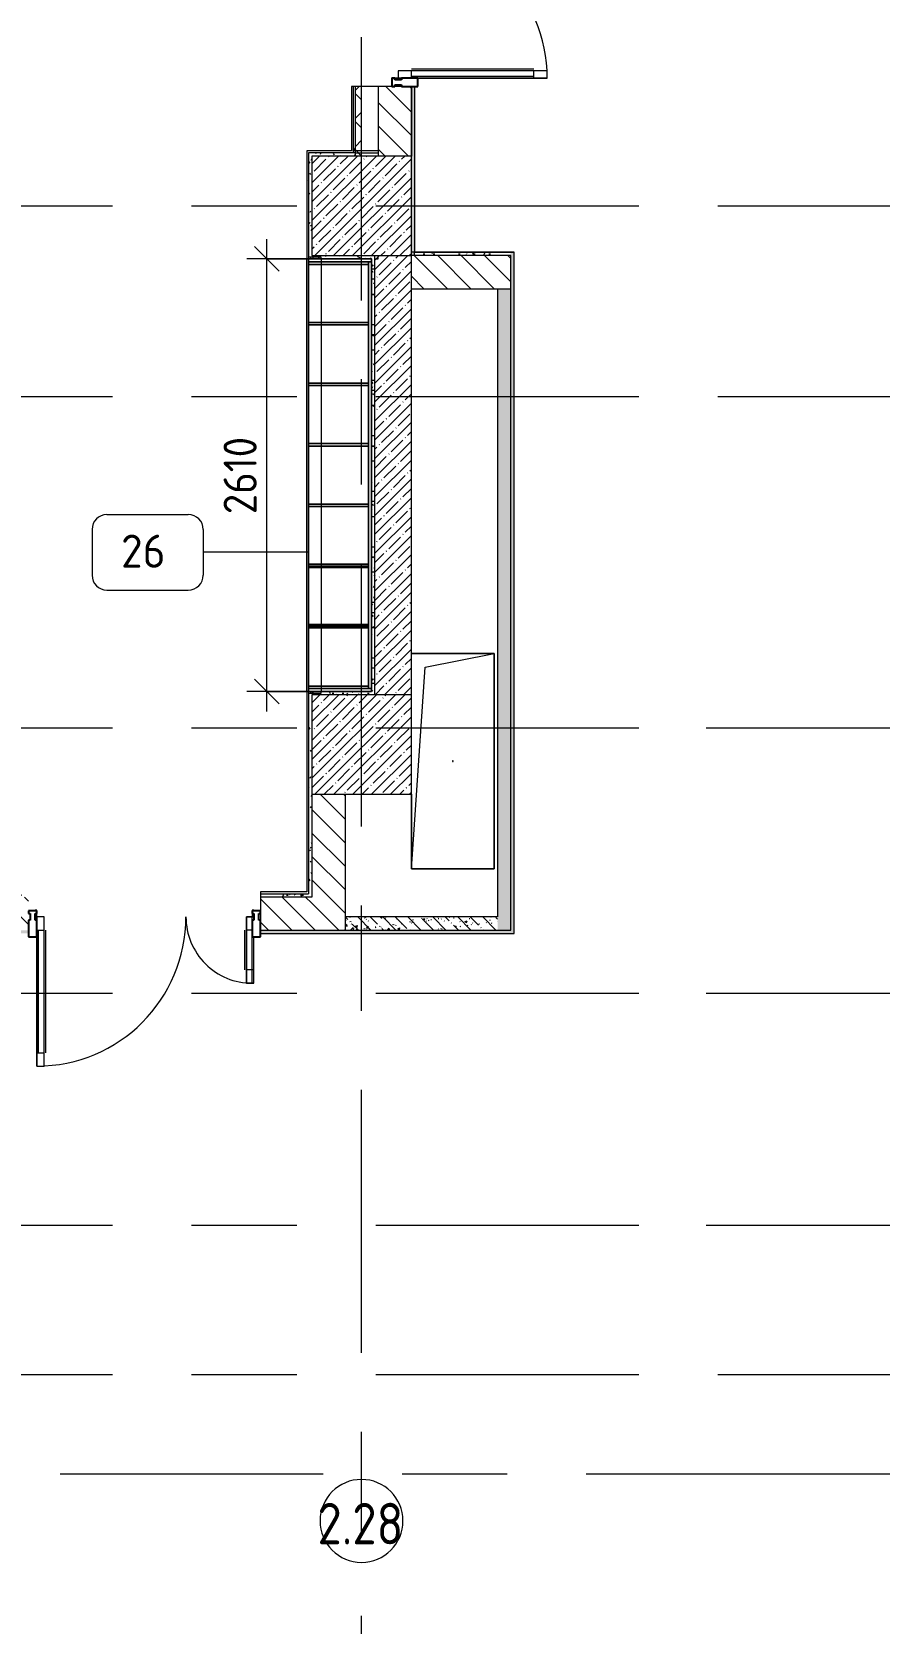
# Model space of a CAD drawing. Header units: millimetres. Extents: x -2766 to 205613, y -8553 to 29000.
# Drawn here: x 31320 to 36433, y 9599 to 19200 of the extents above; entities that cross this region are included whole.
import ezdxf

# ---------------------------------------------------------------- set-up
doc = ezdxf.new("R2010")
doc.units = ezdxf.units.MM
doc.linetypes.add('Осевая', pattern=[3175, 635, -476.25, 1587.5, -476.25])
for name, color, linetype, lineweight in [('A-ANNO-DIMS', 7, 'Continuous', 9), ('A-ANNO-DIMS-100', 7, 'Continuous', 9), ('A-AREA-IDEN', 7, 'Continuous', 9), ('A-DETL-GENF', 7, 'Continuous', 9), ('A-GENM', 7, 'Continuous', 9), ('A-GLAZ-CWMG', 7, 'Continuous', 9), ('A-GLAZ-CWMG-1', 7, 'Continuous', 25), ('A-WALL', 7, 'Continuous', 9), ('I-FURN-IDEN', 7, 'Continuous', 9), ('I-WALL', 7, 'Continuous', 9), ('S-COLS', 7, 'Continuous', 9), ('Оси', 7, 'Continuous', 9), ('Оси-2', 7, 'Осевая', 9)]:
    doc.layers.add(name, color=color, linetype=linetype, lineweight=lineweight)
for name, color, linetype, lineweight, true_color in [('A-DOOR-1', 7, 'Continuous', 9, 0xc0c0c0), ('A-WALL-1', 9, 'Continuous', 9, 0x808080), ('A-WALL-FNSH-1', 9, 'Continuous', 9, 0x808080), ('I-FURN-1', 9, 'Continuous', 9, 0x808080)]:
    doc.layers.add(name, color=color, linetype=linetype, lineweight=lineweight, true_color=true_color)
doc.styles.add('GOST Common', font='GOST_Common.ttf', dxfattribs={"height": 200})
doc.styles.add('GOST Common_1', font='GOST_Common.ttf', dxfattribs={"width": 0.9, "height": 250})
doc.styles.add('ISOCPEUR_1', font='isocpeur.ttf', dxfattribs={"width": 0.9, "height": 200})
doc.dimstyles.new('ISO-2_0_0_9К_Средний_округл2', dxfattribs={"dimscale": 304.8, "dimtxt": 199.196235, "dimasz": 0.492126, "dimexe": 0.393701, "dimexo": 0, "dimgap": 0, "dimtad": 1, "dimdec": 0, "dimrnd": 10, "dimzin": 0, "dimdsep": 46, "dimtxsty": 'ISOCPEUR_1', "dimblk1": 'OBLIQUE', "dimblk2": 'OBLIQUE', "dimsah": 1, "dimcen": 0.09, "dimdle": 0.393701, "dimazin": 0, "dimtfac": 1, "dimtdec": 4, "dimtix": 1, "dimtmove": 0, "dimatfit": 3, "dimfxl": 1, "dimtvp": 1, "dimtolj": 1, "dimtzin": 0, "dimarcsym": 2})
pattern_1 = [(135, (0, 0), (-70.71068, -70.71068), [])]
pattern_2 = [(135, (0, 0), (-75.43415, -75.43415), [106.68, -17.78, 3.556, -17.78]), (135, (0, 75.39), (-75.43415, -75.43415), []), (50, (0, 0), (127.52922, -11.15758), [13.335, -146.685]), (355, (0, 0), (-24.66966, 133.74002), [10.668, -117.348]), (100.451, (10.63, -0.93), (102.85973, 122.58178), [11.333, -124.663]), (46.184, (0, 35.56), (189.75516, -29.43036), [20.002, -220.027]), (96.636, (15.81, 33.1), (166.1822, 173.1996), [17, -186.995]), (351.184, (0, 35.56), (166.1839, 173.1976), [16.002, -176.022]), (21, (17.78, 26.67), (106.13027, -71.58603), [13.335, -146.685]), (326, (17.78, 26.67), (43.26188, 128.93175), [10.668, -117.348]), (71.451, (26.62, 20.7), (149.39198, 57.34505), [11.333, -124.663]), (37.5, (0, 0), (2.16223, 59.18836), [3.353, -112.573, 3.353, -115.773, -117.792]), (37.5, (0, 0), (2.16223, 59.18836), [-235.052, 3.353, -114.44]), (7.5, (0, 0), (46.77386, 70.12615), [3.353, -64.567, 3.353, -109.906, -44.894]), (7.5, (0, 0), (46.77386, 70.12615), [-181.178, 3.353, -41.542]), (327.5, (-39.65, 0), (94.91367, -4.010093), [3.353, -41.097, 3.353, -135.331, -184.023]), (327.5, (-39.65, 0), (94.91367, -4.010093), [-183.134, 3.353, -180.67]), (317.5, (-57.43, 0), (103.69057, 17.79882), [3.353, -54.432, 3.353, -88.748, -130.683]), (317.5, (-57.43, 0), (103.69057, 17.79882), [-149.885, 3.353, -127.33])]
pattern_3 = [(0, (0, 0), (121.92, 30.48), [10.058, -81.382, 10.058, -81.382, -487.68]), (0, (0, 0), (121.92, 30.48), [-182.88, 10.058, -172.822, 10.058, -81.382, -213.36]), (0, (0, 0), (121.92, 30.48), [-457.2, 10.058, -50.902, 10.058, -142.342]), (120, (45.72, 15.24), (-87.356454, 90.345817), [10.058, -81.382, 10.058, -81.382, -487.68]), (120, (45.72, 15.24), (-87.356454, 90.345817), [-182.88, 10.058, -172.822, 10.058, -81.382, -213.36]), (120, (45.72, 15.24), (-87.356454, 90.345817), [-457.2, 10.058, -50.902, 10.058, -142.342]), (240, (60.96, 76.2), (-34.563546, -120.825817), [10.058, -81.382, 10.058, -81.382, -487.68]), (240, (60.96, 76.2), (-34.563546, -120.825817), [-182.88, 10.058, -172.822, 10.058, -81.382, -213.36]), (240, (60.96, 76.2), (-34.563546, -120.825817), [-457.2, 10.058, -50.902, 10.058, -142.342])]

# ---------------------------------------------------------------- blocks, each defined once
blk = doc.blocks.new('BSC_Колонна _Прямоугольная - 600х600-V25-План расстановки мебели и оборудования 2 этажа в осях 1-12')
at = {"layer": 'S-COLS'}
h = blk.add_hatch(dxfattribs=at)
h.set_pattern_fill('FP_35', color=256, style=0, pattern_type=2)
h.set_pattern_definition([(45, (-33310, -18150), (-57.02463, 57.02463), []), (45, (-33252.975, -18150), (-57.02463, 57.02463), [100.806, -20.161, 3.353, -16.808])])
h.paths.add_polyline_path([(-300, -300), (300, -300), (300, 300), (-300, 300), (-300, -168.8)])
for p, q in [((300, 300), (-300, 300)), ((-300, 300), (-300, -300)), ((300, -300), (300, 300)), ((-300, -300), (300, -300))]:
    blk.add_line(p, q, dxfattribs=at)
blk = doc.blocks.new('BSC_Колонна _Прямоугольная - 600х600-V33-План расстановки мебели и оборудования 2 этажа в осях 1-12')
at = {"layer": 'S-COLS'}
h = blk.add_hatch(dxfattribs=at)
h.set_pattern_fill('FP_38', color=256, style=0, pattern_type=2)
h.set_pattern_definition([(45, (-33310, -14900), (-57.02463, 57.02463), []), (45, (-33252.975, -14900), (-57.02463, 57.02463), [100.806, -20.161, 3.353, -16.808])])
h.paths.add_polyline_path([(-300, -300), (300, -300), (300, 300), (-300, 300), (-300, -58.1)])
for p, q in [((300, 300), (-300, 300)), ((-300, 300), (-300, -300)), ((300, -300), (300, 300)), ((-300, -300), (300, -300))]:
    blk.add_line(p, q, dxfattribs=at)
blk = doc.blocks.new('GM_Отверстие прямоугольное _в плите_ - Отверстие-21981135-План расстановки мебели и оборудования 2 этажа в осях 1-12')
at = {"layer": 'A-GENM'}
for p, q in [((-250, 650), (250, 650)), ((250, 650), (-250, 650)), ((-166.7, 566.7), (250, 650)), ((250, 650), (250, -650)), ((250, -650), (250, 650)), ((-250, -650), (-166.7, 566.7)), ((-250, -650), (-250, -200)), ((-250, -200), (-250, -650)), ((250, -650), (-250, -650)), ((-250, -650), (250, -650))]:
    blk.add_line(p, q, dxfattribs=at)
for start, end in [(360, 180), (180, 360)]:
    blk.add_arc((0, 0), 2.5, start, end, dxfattribs=at)
blk = doc.blocks.new('Прямоугольный импост - Импост структурный с накладкой - 160мм Темный-32479175-План расстановки мебели и оборудования 2 этажа в осях 1-12')
at = {"layer": 'A-GLAZ-CWMG-1'}
for p, q in [((-50, 40), (-50, 140)), ((-50, 140), (0, 140)), ((0, 140), (0, 40)), ((-40, 40), (-50, 40)), ((-50, -17), (-50, 0)), ((-50, 0), (-40, 0)), ((-40, 0), (-40, 40)), ((-10, 40), (-10, 0)), ((0, 40), (-10, 40)), ((-10, 0), (0, 0)), ((0, 0), (0, -17)), ((0, -17), (-50, -17))]:
    blk.add_line(p, q, dxfattribs=at)
blk = doc.blocks.new('Дверь_Витражная_остекление_ - Д-39_л_ Актовый-32481803-План расстановки мебели и оборудования 2 этажа в осях 1-12')
at = {"layer": 'A-DETL-GENF'}
for p, q in [((650, 920), (605, 920)), ((605, 920), (605, 20)), ((650, 920), (605, 920)), ((605, 920), (605, 20)), ((650, 920), (650, 140)), ((650, 140), (650, 920)), ((596, 840), (596, 100)), ((650, 840), (605, 840)), ((640, 840), (640, 100)), ((-660, 420), (-615, 420)), ((-660, 420), (-660, 140)), ((-615, 420), (-660, 420)), ((-660, 420), (-660, 140)), ((-615, 420), (-615, 20)), ((-615, 20), (-615, 420)), ((-660, 340), (-615, 340)), ((-650, 340), (-650, 140)), ((-606, 340), (-606, 100)), ((-650, 100), (-615, 100)), ((650, 100), (605, 100)), ((-615, 20), (-650, 20)), ((-650, 20), (-615, 20)), ((605, 20), (650, 20)), ((605, 20), (650, 20)), ((650, 40), (650, 20)), ((650, 20), (650, 40))]:
    blk.add_line(p, q, dxfattribs=at)
at = {"layer": 'A-DOOR-1'}
for p, q in [((650, 920), (650, 140)), ((-650, 420), (-650, 140)), ((-650, 20), (-660, 20)), ((-650, 40), (-650, 20)), ((-650, 0), (-650, 20)), ((650, 40), (650, 20)), ((660, 20), (650, 20)), ((650, 20), (650, 0)), ((-660, -17), (-660, -20)), ((-660, -20), (-650, -20)), ((-650, -20), (-650, -17)), ((650, -17), (650, -20)), ((650, -20), (660, -20)), ((660, -20), (660, -17))]:
    blk.add_line(p, q, dxfattribs=at)
for centre, radius, start, end in [((650, 20), 900, 90, 180), ((-650, 20), 400, 360, 90)]:
    blk.add_arc(centre, radius, start, end, dxfattribs=at)
blk = doc.blocks.new('Прямоугольный импост - Импост структурный с накладкой - 160мм Темный-32479277-План расстановки мебели и оборудования 2 этажа в осях 1-12')
at = {"layer": 'A-GLAZ-CWMG-1'}
for p, q in [((0, 140), (-50, 140)), ((-50, 140), (-50, 40)), ((0, 40), (0, 140)), ((-50, 40), (-40, 40)), ((-40, 0), (-50, 0)), ((-50, 0), (-50, -17)), ((-40, 40), (-40, 0)), ((-10, 0), (-10, 40)), ((-10, 40), (0, 40)), ((0, 0), (-10, 0)), ((0, -17), (0, 0)), ((-50, -17), (0, -17))]:
    blk.add_line(p, q, dxfattribs=at)
blk = doc.blocks.new('Стеллаж демонстрационный 1_309 - Стеллаж демонстрационный 1_309-32404266-План расстановки мебели и оборудования 2 этажа в осях 1-12')
at = {"layer": 'I-FURN-1'}
for p, q in [((-1305, 380), (-1305, 0)), ((1305, 380), (-1305, 380)), ((-1305, 380), (-1287, 380)), ((1305, 380), (-1305, 380)), ((-1305, 380), (-1305, 0)), ((-1305, 0), (-1305, 380)), ((-1305, 380), (1305, 380)), ((-1287, 380), (-1305, 380)), ((-1305, 380), (-1287, 380)), ((-1305, 75), (-1305, 332.8)), ((-1305, 332.8), (-1305, 75)), ((-1305, 75), (-1305, 332.8)), ((1287, 380), (-1287, 380)), ((-1287, 380), (-1287, 362)), ((-1287, 362), (-1287, 380)), ((-1287, 380), (1287, 380)), ((1287, 380), (-1287, 380)), ((-1287, 380), (-1287, 362)), ((-1287, 362), (-1287, 380)), ((-1287, 380), (1287, 380)), ((1287, 380), (-1287, 380)), ((-1287, 380), (-1287, 0)), ((-1287, 0), (-1287, 380)), ((-1287, 380), (1287, 380)), ((1287, 380), (-1287, 380)), ((-1287, 380), (-1287, 362)), ((-1287, 362), (-1287, 380)), ((-1287, 380), (1287, 380)), ((-1287, 380), (1287, 380)), ((1287, 380), (-1287, 380)), ((-1287, 380), (1287, 380)), ((-1272, 362), (-1287, 362)), ((-1287, 362), (-1287, 0)), ((-1287, 0), (-1287, 362)), ((-1287, 362), (-1272, 362)), ((-1272, 362), (-1287, 362)), ((-1287, 362), (-1287, 0)), ((-1287, 0), (-1287, 362)), ((-1287, 362), (-1272, 362)), ((-1287, 362), (-1287, 0)), ((-1287, 0), (-1287, 362)), ((-1287, 362), (-1287, 0)), ((-1287, 0), (-1287, 362)), ((-1287, 362), (-1287, 0)), ((-1287, 0), (-1287, 362)), ((-1272, 362), (-1287, 362)), ((-1287, 362), (-1287, 0)), ((-1287, 0), (-1287, 362)), ((-1287, 362), (-1272, 362)), ((-1287, 0), (-1287, 362)), ((-1287, 362), (1287, 362)), ((-1272, 362), (-1287, 362)), ((-1287, 362), (-1287, 0)), ((-1272, 0), (-1272, 362)), ((-1272, 362), (-1272, 0)), ((-1272, 0), (-1272, 362)), ((-1272, 362), (-1272, 0)), ((-1272, 0), (-1272, 362)), ((-1272, 362), (-1272, 0)), ((-921.4, 362), (-1272, 362)), ((-906.4, 362), (-921.4, 362)), ((-921.4, 362), (-921.4, 0)), ((-921.4, 0), (-921.4, 362)), ((-921.4, 362), (-906.4, 362)), ((-906.4, 362), (-921.4, 362)), ((-921.4, 362), (-921.4, 0)), ((-921.4, 0), (-921.4, 362)), ((-921.4, 362), (-906.4, 362)), ((-906.4, 362), (-921.4, 362)), ((-921.4, 362), (-921.4, 0)), ((-921.4, 0), (-921.4, 362)), ((-921.4, 362), (-906.4, 362)), ((-906.4, 362), (-921.4, 362)), ((-906.4, 0), (-906.4, 362)), ((-906.4, 362), (-906.4, 0)), ((-906.4, 0), (-906.4, 362)), ((-906.4, 362), (-906.4, 0)), ((-906.4, 0), (-906.4, 362)), ((-906.4, 362), (-906.4, 0)), ((-555.9, 362), (-906.4, 362)), ((-540.9, 362), (-555.9, 362)), ((-555.9, 362), (-555.9, 0)), ((-555.9, 0), (-555.9, 362)), ((-555.9, 362), (-540.9, 362)), ((-540.9, 362), (-555.9, 362)), ((-555.9, 362), (-555.9, 0)), ((-555.9, 0), (-555.9, 362)), ((-555.9, 362), (-540.9, 362)), ((-540.9, 362), (-555.9, 362)), ((-555.9, 362), (-555.9, 0)), ((-555.9, 0), (-555.9, 362)), ((-555.9, 362), (-540.9, 362)), ((-540.9, 362), (-555.9, 362)), ((-540.9, 0), (-540.9, 362)), ((-540.9, 362), (-540.9, 0)), ((-540.9, 0), (-540.9, 362)), ((-540.9, 362), (-540.9, 0)), ((-540.9, 0), (-540.9, 362)), ((-540.9, 362), (-540.9, 0)), ((-190.3, 362), (-540.9, 362)), ((-175.3, 362), (-190.3, 362)), ((-190.3, 362), (-190.3, 0)), ((-190.3, 0), (-190.3, 362)), ((-190.3, 362), (-175.3, 362)), ((-175.3, 362), (-190.3, 362)), ((-190.3, 362), (-190.3, 0)), ((-190.3, 0), (-190.3, 362)), ((-190.3, 362), (-175.3, 362)), ((-175.3, 362), (-190.3, 362)), ((-190.3, 362), (-190.3, 0)), ((-190.3, 0), (-190.3, 362)), ((-190.3, 362), (-175.3, 362)), ((-175.3, 362), (-190.3, 362)), ((-175.3, 0), (-175.3, 362)), ((-175.3, 362), (-175.3, 0)), ((-175.3, 0), (-175.3, 362)), ((-175.3, 362), (-175.3, 0)), ((-175.3, 0), (-175.3, 362)), ((-175.3, 362), (-175.3, 0)), ((174.2, 362), (-175.3, 362)), ((189.2, 362), (174.2, 362)), ((174.2, 362), (174.2, 0)), ((174.2, 0), (174.2, 362)), ((174.2, 362), (189.2, 362)), ((189.2, 362), (174.2, 362)), ((174.2, 362), (174.2, 0)), ((174.2, 0), (174.2, 362)), ((174.2, 362), (189.2, 362)), ((189.2, 362), (174.2, 362)), ((174.2, 362), (174.2, 0)), ((174.2, 0), (174.2, 362)), ((174.2, 362), (189.2, 362)), ((189.2, 362), (174.2, 362)), ((189.2, 0), (189.2, 362)), ((189.2, 362), (189.2, 0)), ((189.2, 0), (189.2, 362)), ((189.2, 362), (189.2, 0)), ((189.2, 0), (189.2, 362)), ((189.2, 362), (189.2, 0)), ((537.6, 362), (189.2, 362)), ((552.6, 362), (537.6, 362)), ((537.6, 362), (537.6, 0)), ((537.6, 0), (537.6, 362)), ((537.6, 362), (552.6, 362)), ((552.6, 362), (537.6, 362)), ((537.6, 362), (537.6, 0)), ((537.6, 0), (537.6, 362)), ((537.6, 362), (552.6, 362)), ((540.9, 362), (537.6, 362)), ((552.6, 362), (540.9, 362)), ((540.9, 362), (540.9, 0)), ((540.9, 0), (540.9, 362)), ((540.9, 362), (552.6, 362)), ((552.6, 362), (540.9, 362)), ((552.6, 0), (552.6, 362)), ((552.6, 362), (552.6, 0)), ((552.6, 0), (552.6, 362)), ((552.6, 362), (552.6, 0)), ((555.9, 362), (552.6, 362)), ((552.6, 362), (555.9, 362)), ((555.9, 362), (552.6, 362)), ((555.9, 0), (555.9, 362)), ((555.9, 362), (555.9, 0)), ((901.1, 362), (555.9, 362)), ((916.1, 362), (901.1, 362)), ((901.1, 362), (901.1, 0)), ((901.1, 0), (901.1, 362)), ((901.1, 362), (916.1, 362)), ((916.1, 362), (901.1, 362)), ((901.1, 362), (901.1, 0)), ((901.1, 0), (901.1, 362)), ((901.1, 362), (916.1, 362)), ((906.4, 362), (901.1, 362)), ((916.1, 362), (906.4, 362)), ((906.4, 362), (906.4, 0)), ((906.4, 0), (906.4, 362)), ((906.4, 362), (916.1, 362)), ((916.1, 362), (906.4, 362)), ((916.1, 0), (916.1, 362)), ((916.1, 362), (916.1, 0)), ((916.1, 0), (916.1, 362)), ((916.1, 362), (916.1, 0)), ((921.4, 362), (916.1, 362)), ((916.1, 362), (921.4, 362)), ((921.4, 362), (916.1, 362)), ((921.4, 0), (921.4, 362)), ((921.4, 362), (921.4, 0)), ((1272, 362), (921.4, 362)), ((1287, 362), (1272, 362)), ((1272, 362), (1272, 0)), ((1272, 0), (1272, 362)), ((1272, 362), (1287, 362)), ((1287, 362), (1272, 362)), ((1272, 362), (1272, 0)), ((1272, 0), (1272, 362)), ((1272, 362), (1287, 362)), ((1287, 362), (1272, 362)), ((1272, 362), (1272, 0)), ((1272, 0), (1272, 362)), ((1272, 362), (1287, 362)), ((1287, 362), (1272, 362)), ((1287, 0), (1287, 380)), ((1287, 380), (1305, 380)), ((1305, 380), (1287, 380)), ((1287, 380), (1305, 380)), ((1287, 362), (1287, 379.9)), ((1287, 379.9), (1287, 362)), ((1287, 362), (1287, 379.9)), ((1287, 379.9), (1287, 362)), ((1287, 379.9), (1287, 0)), ((1287, 362), (1287, 379.9)), ((1287, 379.9), (1287, 362)), ((1287, 0), (1287, 362)), ((1287, 362), (1287, 0)), ((1287, 0), (1287, 362)), ((1287, 362), (1287, 0)), ((1287, 0), (1287, 362)), ((1287, 362), (1287, 0)), ((1287, 0), (1287, 362)), ((1287, 362), (1287, 0)), ((1287, 0), (1287, 362)), ((1287, 362), (1287, 0)), ((1287, 0), (1287, 362)), ((1287, 362), (1287, 0)), ((1287, 362), (1287, 0)), ((1287, 0), (1287, 362)), ((1305, 0), (1305, 380)), ((1305, 380), (1305, 75)), ((1305, 0), (1305, 380)), ((1305, 380), (1305, 0)), ((1305, 75), (1305, 380)), ((1305, 380), (1305, 75)), ((-1305, 0), (-1305, 75)), ((-1305, 75), (-1305, 0)), ((-1305, 0), (-1305, 75)), ((-1305, 0), (-1287, 0)), ((-1287, 0), (-1305, 0)), ((-1305, 0), (1305, 0)), ((1305, 0), (-1305, 0)), ((-1305, 0), (-1287, 0)), ((-1287, 0), (-1305, 0)), ((-1287, 0), (-1272, 0)), ((-1272, 0), (-1287, 0)), ((-1287, 0), (-1272, 0)), ((-1272, 0), (-1287, 0)), ((-1287, 0), (-1272, 0)), ((-1272, 0), (-1287, 0)), ((-1287, 0), (-1272, 0)), ((-1272, 0), (-1287, 0)), ((-1287, 0), (1287, 0)), ((1287, 0), (-1287, 0)), ((-1287, 0), (-1272, 0)), ((-1272, 0), (-1287, 0)), ((-1287, 0), (-1272, 0)), ((-1272, 0), (-1287, 0)), ((-1287, 0), (-1272, 0)), ((-1272, 0), (-1287, 0)), ((-1272, 0), (-921.4, 0)), ((-921.4, 0), (-1272, 0)), ((-1272, 0), (-921.4, 0)), ((-921.4, 0), (-1272, 0)), ((-1272, 0), (-921.4, 0)), ((-921.4, 0), (-1272, 0)), ((-1272, 0), (-921.4, 0)), ((-921.4, 0), (-1272, 0)), ((-921.4, 0), (-906.4, 0)), ((-906.4, 0), (-921.4, 0)), ((-921.4, 0), (-906.4, 0)), ((-906.4, 0), (-921.4, 0)), ((-921.4, 0), (-906.4, 0)), ((-906.4, 0), (-921.4, 0)), ((-921.4, 0), (-906.4, 0)), ((-906.4, 0), (-921.4, 0)), ((-921.4, 0), (-906.4, 0)), ((-906.4, 0), (-921.4, 0)), ((-921.4, 0), (-906.4, 0)), ((-906.4, 0), (-921.4, 0)), ((-921.4, 0), (-906.4, 0)), ((-906.4, 0), (-921.4, 0)), ((-906.4, 0), (-555.9, 0)), ((-555.9, 0), (-906.4, 0)), ((-906.4, 0), (-555.9, 0)), ((-555.9, 0), (-906.4, 0)), ((-906.4, 0), (-555.9, 0)), ((-555.9, 0), (-906.4, 0)), ((-906.4, 0), (-555.9, 0)), ((-555.9, 0), (-906.4, 0)), ((-555.9, 0), (-540.9, 0)), ((-540.9, 0), (-555.9, 0)), ((-555.9, 0), (-540.9, 0)), ((-540.9, 0), (-555.9, 0)), ((-555.9, 0), (-540.9, 0)), ((-540.9, 0), (-555.9, 0)), ((-555.9, 0), (-540.9, 0)), ((-540.9, 0), (-555.9, 0)), ((-555.9, 0), (-540.9, 0)), ((-540.9, 0), (-555.9, 0)), ((-555.9, 0), (-540.9, 0)), ((-540.9, 0), (-555.9, 0)), ((-555.9, 0), (-540.9, 0)), ((-540.9, 0), (-555.9, 0)), ((-540.9, 0), (-190.3, 0)), ((-190.3, 0), (-540.9, 0)), ((-540.9, 0), (-190.3, 0)), ((-190.3, 0), (-540.9, 0)), ((-540.9, 0), (-190.3, 0)), ((-190.3, 0), (-540.9, 0)), ((-540.9, 0), (-190.3, 0)), ((-190.3, 0), (-540.9, 0)), ((-190.3, 0), (-175.3, 0)), ((-175.3, 0), (-190.3, 0)), ((-190.3, 0), (-175.3, 0)), ((-175.3, 0), (-190.3, 0)), ((-190.3, 0), (-175.3, 0)), ((-175.3, 0), (-190.3, 0)), ((-190.3, 0), (-175.3, 0)), ((-175.3, 0), (-190.3, 0)), ((-190.3, 0), (-175.3, 0)), ((-175.3, 0), (-190.3, 0)), ((-190.3, 0), (-175.3, 0)), ((-175.3, 0), (-190.3, 0)), ((-190.3, 0), (-175.3, 0)), ((-175.3, 0), (-190.3, 0)), ((-175.3, 0), (174.2, 0)), ((174.2, 0), (-175.3, 0)), ((-175.3, 0), (174.2, 0)), ((174.2, 0), (-175.3, 0)), ((-175.3, 0), (174.2, 0)), ((174.2, 0), (-175.3, 0)), ((-175.3, 0), (174.2, 0)), ((174.2, 0), (-175.3, 0)), ((174.2, 0), (189.2, 0)), ((189.2, 0), (174.2, 0)), ((174.2, 0), (189.2, 0)), ((189.2, 0), (174.2, 0)), ((174.2, 0), (189.2, 0)), ((189.2, 0), (174.2, 0)), ((174.2, 0), (189.2, 0)), ((189.2, 0), (174.2, 0)), ((174.2, 0), (189.2, 0)), ((189.2, 0), (174.2, 0)), ((174.2, 0), (189.2, 0)), ((189.2, 0), (174.2, 0)), ((174.2, 0), (189.2, 0)), ((189.2, 0), (174.2, 0)), ((189.2, 0), (537.6, 0)), ((537.6, 0), (189.2, 0)), ((189.2, 0), (537.6, 0)), ((537.6, 0), (189.2, 0)), ((189.2, 0), (537.6, 0)), ((537.6, 0), (189.2, 0)), ((189.2, 0), (537.6, 0)), ((537.6, 0), (189.2, 0)), ((537.6, 0), (552.6, 0)), ((552.6, 0), (537.6, 0)), ((537.6, 0), (552.6, 0)), ((552.6, 0), (537.6, 0)), ((537.6, 0), (552.6, 0)), ((552.6, 0), (537.6, 0)), ((537.6, 0), (552.6, 0)), ((552.6, 0), (537.6, 0)), ((537.6, 0), (540.9, 0)), ((540.9, 0), (537.6, 0)), ((537.6, 0), (540.9, 0)), ((540.9, 0), (537.6, 0)), ((540.9, 0), (552.6, 0)), ((552.6, 0), (540.9, 0)), ((540.9, 0), (552.6, 0)), ((552.6, 0), (540.9, 0)), ((540.9, 0), (552.6, 0)), ((552.6, 0), (540.9, 0)), ((552.6, 0), (901.1, 0)), ((901.1, 0), (552.6, 0)), ((552.6, 0), (901.1, 0)), ((901.1, 0), (552.6, 0)), ((552.6, 0), (555.9, 0)), ((555.9, 0), (552.6, 0)), ((552.6, 0), (555.9, 0)), ((555.9, 0), (552.6, 0)), ((552.6, 0), (555.9, 0)), ((555.9, 0), (552.6, 0)), ((555.9, 0), (901.1, 0)), ((901.1, 0), (555.9, 0)), ((555.9, 0), (901.1, 0)), ((901.1, 0), (555.9, 0)), ((901.1, 0), (916.1, 0)), ((916.1, 0), (901.1, 0)), ((901.1, 0), (916.1, 0)), ((916.1, 0), (901.1, 0)), ((901.1, 0), (916.1, 0)), ((916.1, 0), (901.1, 0)), ((901.1, 0), (916.1, 0)), ((916.1, 0), (901.1, 0)), ((901.1, 0), (906.4, 0)), ((906.4, 0), (901.1, 0)), ((901.1, 0), (906.4, 0)), ((906.4, 0), (901.1, 0)), ((906.4, 0), (916.1, 0)), ((916.1, 0), (906.4, 0)), ((906.4, 0), (916.1, 0)), ((916.1, 0), (906.4, 0)), ((906.4, 0), (916.1, 0)), ((916.1, 0), (906.4, 0)), ((916.1, 0), (1272, 0)), ((1272, 0), (916.1, 0)), ((916.1, 0), (1272, 0)), ((1272, 0), (916.1, 0)), ((916.1, 0), (921.4, 0)), ((921.4, 0), (916.1, 0)), ((916.1, 0), (921.4, 0)), ((921.4, 0), (916.1, 0)), ((916.1, 0), (921.4, 0)), ((921.4, 0), (916.1, 0)), ((921.4, 0), (1272, 0)), ((1272, 0), (921.4, 0)), ((921.4, 0), (1272, 0)), ((1272, 0), (921.4, 0)), ((1272, 0), (1287, 0)), ((1287, 0), (1272, 0)), ((1272, 0), (1287, 0)), ((1287, 0), (1272, 0)), ((1272, 0), (1287, 0)), ((1287, 0), (1272, 0)), ((1272, 0), (1287, 0)), ((1287, 0), (1272, 0)), ((1272, 0), (1287, 0)), ((1287, 0), (1272, 0)), ((1272, 0), (1287, 0)), ((1287, 0), (1272, 0)), ((1272, 0), (1287, 0)), ((1287, 0), (1272, 0)), ((1287, 0), (1305, 0)), ((1305, 0), (1287, 0)), ((1287, 0), (1305, 0)), ((1305, 0), (1287, 0)), ((1305, 75), (1305, 0)), ((1305, 0), (1305, 75)), ((1305, 75), (1305, 0))]:
    blk.add_line(p, q, dxfattribs=at)
blk = doc.blocks.new('Марка_Помещения - Номер-25198446-План расстановки мебели и оборудования 2 этажа в осях 1-12')
at = {"layer": 'A-AREA-IDEN'}
for start, end in [(360, 180), (180, 360)]:
    blk.add_arc((0, 0), 2.5, start, end, dxfattribs=at)
blk = doc.blocks.new('Марка_Мебель - В прямоуг_Balcon_Марка-25523697-План расстановки мебели и оборудования 2 этажа в осях 1-12')
at = {"layer": 'I-FURN-IDEN'}
for p, q in [((-2.455, 2.278), (2.455, 2.278)), ((-3.355, 1.378), (-3.355, -1.384)), ((3.355, 1.378), (3.355, -1.378)), ((-2.461, -2.278), (2.455, -2.278))]:
    blk.add_line(p, q, dxfattribs=at)
for centre, radius, start, end in [((-2.455, 1.378), 0.9, 90, 180), ((2.455, 1.378), 0.9, 0, 90), ((-2.461, -1.384), 0.893, 180, 270), ((2.455, -1.378), 0.9, 270, 0)]:
    blk.add_arc(centre, radius, start, end, dxfattribs=at)
blk = doc.blocks.new('DIMBLOCK31-План расстановки мебели и оборудования 2 этажа в осях 1-12')
at = {"layer": 'A-ANNO-DIMS-100', "lineweight": 20}
for p, q in [((32738.3, 17830), (32663.3, 17905)), ((32738.3, 17830), (32813.3, 17755)), ((32738.3, 15220), (32663.3, 15295)), ((32738.3, 15220), (32813.3, 15145))]:
    blk.add_line(p, q, dxfattribs=at)
at = {"layer": 'A-ANNO-DIMS-100'}
for p, q in [((32738.3, 15100), (32738.3, 17950)), ((32990, 17830), (32618.3, 17830)), ((32738.3, 17830), (32990, 17830)), ((32990, 15220), (32618.3, 15220)), ((32738.3, 15220), (32990, 15220))]:
    blk.add_line(p, q, dxfattribs=at)
at = {"layer": 'A-ANNO-DIMS-100', "color": 0, "insert": (32477, 16289.4), "char_height": 200, "width": 565.411, "attachment_point": 1, "rotation": 90, "line_spacing_factor": 1.149209, "style": 'ISOCPEUR_1'}
blk.add_mtext('2610', dxfattribs=at)
blk = doc.blocks.new('_Oblique')
at = {"color": 0, "linetype": 'ByBlock', "lineweight": -2}
blk.add_line((-0.5, -0.5), (0.5, 0.5), dxfattribs=at)

msp = doc.modelspace()

# ---------------------------------------------------------------- hatches: boundary and pattern name
at = {"layer": 'I-WALL'}
h = msp.add_hatch(dxfattribs=at)
h.set_pattern_fill('FP_87', color=256, style=0, pattern_type=2)
h.set_pattern_definition(pattern_3)
h.paths.add_polyline_path([(33610, 17850), (33630, 17850), (33630, 18870), (33610, 18870), (33610, 17870)])
h.paths.add_polyline_path([(33630, 20270), (33630, 20855), (33618, 20855), (33618, 20825), (33610, 20825), (33610, 20270)])
h.paths.add_polyline_path([(33630, 21955), (33630, 23004), (33610, 23004), (33610, 21985), (33618, 21985), (33618, 21955)])
h = msp.add_hatch(dxfattribs=at)
h.set_pattern_fill('FP_11', color=256, style=0, pattern_type=2)
h.set_pattern_definition(pattern_1)
h.paths.add_polyline_path([(33610, 18450), (33610, 18870), (33410, 18870), (33410, 18450)])
h.paths.add_polyline_path([(33610, 20270), (33610, 20790), (33410, 20790), (33410, 20270)])
h = msp.add_hatch(dxfattribs=at)
h.set_pattern_fill('FP_91', color=256, style=0, pattern_type=2)
h.set_pattern_definition([(0, (0, 0), (406.4, 101.6), [33.528, -271.272, 33.528, -271.272, -1625.6]), (0, (0, 0), (406.4, 101.6), [-609.6, 33.528, -576.072, 33.528, -271.272, -711.2]), (0, (0, 0), (406.4, 101.6), [-1524, 33.528, -169.672, 33.528, -474.472]), (120, (152.4, 50.8), (-291.18818, 301.15272), [33.528, -271.272, 33.528, -271.272, -1625.6]), (120, (152.4, 50.8), (-291.18818, 301.15272), [-609.6, 33.528, -576.072, 33.528, -271.272, -711.2]), (120, (152.4, 50.8), (-291.18818, 301.15272), [-1524, 33.528, -169.672, 33.528, -474.472]), (240, (203.2, 254), (-115.21182, -402.75272), [33.528, -271.272, 33.528, -271.272, -1625.6]), (240, (203.2, 254), (-115.21182, -402.75272), [-609.6, 33.528, -576.072, 33.528, -271.272, -711.2]), (240, (203.2, 254), (-115.21182, -402.75272), [-1524, 33.528, -169.672, 33.528, -474.472])])
h.paths.add_polyline_path([(33273, 18470), (33273, 18870), (33260, 18870), (33260, 18470)])
h.paths.add_polyline_path([(33273, 20270), (33273, 20453), (33260, 20453), (33260, 20270)])
h = msp.add_hatch(dxfattribs=at)
h.set_pattern_fill('FP_92', color=256, style=0, pattern_type=2)
h.set_pattern_definition([(135, (0, 0), (-84.8528, -84.8528), []), (225, (0, 0), (84.8528, -84.8528), [])])
h.paths.add_polyline_path([(33310, 18450), (33310, 18870), (33273, 18870), (33273, 18450)])
h.paths.add_polyline_path([(33310, 20270), (33310, 20490), (33273, 20490), (33273, 20270)])
h = msp.add_hatch(dxfattribs=at)
h.set_pattern_fill('FP_87', color=256, style=0, pattern_type=2)
h.set_pattern_definition(pattern_3)
h.paths.add_polyline_path([(33010, 18450), (33273, 18450), (33273, 18470), (32990, 18470), (32990, 18450)])
h = msp.add_hatch(dxfattribs=at)
h.set_pattern_fill('FP_87', color=256, style=0, pattern_type=2)
h.set_pattern_definition(pattern_3)
h.paths.add_polyline_path([(32990, 17830), (33010, 17830), (33010, 18450), (32990, 18450), (32990, 17850)])
h = msp.add_hatch(dxfattribs=at)
h.set_pattern_fill('FP_87', color=256, style=0, pattern_type=2)
h.set_pattern_definition(pattern_3)
h.paths.add_polyline_path([(34210, 17850), (34210, 17870), (33610, 17870), (33610, 17850), (33986.7, 17850)])
h = msp.add_hatch(dxfattribs=at)
h.set_pattern_fill('FP_87', color=256, style=0, pattern_type=2)
h.set_pattern_definition(pattern_3)
h.paths.add_polyline_path([(34210, 13780), (34230, 13780), (34230, 17870), (34210, 17870), (34210, 14841.9)])
h = msp.add_hatch(dxfattribs=at)
h.set_pattern_fill('FP_87', color=256, style=0, pattern_type=2)
h.set_pattern_definition(pattern_3)
h.paths.add_polyline_path([(33370, 17830), (33410, 17830), (33410, 17850), (33010, 17850), (33010, 17830), (33352, 17830)])
h = msp.add_hatch(dxfattribs=at)
h.set_pattern_fill('FP_87', color=256, style=0, pattern_type=2)
h.set_pattern_definition(pattern_3)
h.paths.add_polyline_path([(33370, 15200), (33390, 15200), (33390, 17830), (33370, 17830), (33370, 15220)])
h = msp.add_hatch(dxfattribs=at)
h.set_pattern_fill('FP_15', color=256, style=0, pattern_type=2)
h.set_pattern_definition([(45, (0, 0), (-57.02463, 57.02463), []), (45, (57.025, 0), (-57.02463, 57.02463), [100.806, -20.161, 3.353, -16.808])])
h.paths.add_polyline_path([(33591.9, 15200), (33610, 15200), (33610, 17850), (33390, 17850), (33390, 15200)])
h = msp.add_hatch(dxfattribs=at)
h.set_pattern_fill('FP_11', color=256, style=0, pattern_type=2)
h.set_pattern_definition(pattern_1)
h.paths.add_polyline_path([(34130, 17650), (34210, 17650), (34210, 17850), (33610, 17850), (33610, 17650), (33986.7, 17650)])
h = msp.add_hatch(dxfattribs=at)
h.set_pattern_fill('FP_40', color=256, style=0, pattern_type=2)
h.set_pattern_definition(pattern_2)
h.paths.add_polyline_path([(34210, 13780), (34210, 17650), (34130, 17650), (34130, 13780)])
h = msp.add_hatch(dxfattribs=at)
h.set_pattern_fill('FP_87', color=256, style=0, pattern_type=2)
h.set_pattern_definition(pattern_3)
h.paths.add_polyline_path([(33370, 15200), (33370, 15220), (32990, 15220), (32990, 15200), (33352, 15200)])
h = msp.add_hatch(dxfattribs=at)
h.set_pattern_fill('FP_87', color=256, style=0, pattern_type=2)
h.set_pattern_definition(pattern_3)
h.paths.add_polyline_path([(33010, 13980), (33010, 15200), (32990, 15200), (32990, 13980)])
h = msp.add_hatch(dxfattribs=at)
h.set_pattern_fill('FP_11', color=256, style=0, pattern_type=2)
h.set_pattern_definition(pattern_1)
h.paths.add_polyline_path([(33210, 13780), (33210, 14600), (33010, 14600), (33010, 13780)])
h = msp.add_hatch(dxfattribs=at)
h.set_pattern_fill('FP_87', color=256, style=0, pattern_type=2)
h.set_pattern_definition(pattern_3)
h.paths.add_polyline_path([(32990, 13980), (32990, 14000), (32700, 14000), (32700, 13980)])
h.paths.add_polyline_path([(31010, 13980), (31300, 13980), (31300, 14000), (31010, 14000)])
h = msp.add_hatch(dxfattribs=at)
h.set_pattern_fill('FP_11', color=256, style=0, pattern_type=2)
h.set_pattern_definition(pattern_1)
h.paths.add_polyline_path([(33010, 13780), (33010, 13980), (32700, 13980), (32700, 13780)])
h.paths.add_polyline_path([(31300, 13780), (31300, 13980), (31010, 13980), (31010, 13780)])
h = msp.add_hatch(dxfattribs=at)
h.set_pattern_fill('FP_40', color=256, style=0, pattern_type=2)
h.set_pattern_definition(pattern_2)
h.paths.add_polyline_path([(33210, 13780), (34130, 13780), (34130, 13860), (33210, 13860)])
h = msp.add_hatch(dxfattribs=at)
h.set_pattern_fill('FP_87', color=256, style=0, pattern_type=2)
h.set_pattern_definition(pattern_3)
h.paths.add_polyline_path([(34230, 13760), (34230, 13780), (32700, 13780), (32700, 13760), (33322.8, 13760)])
h.paths.add_polyline_path([(30667.2, 13760), (31300, 13760), (31300, 13780), (20230, 13780), (20230, 13760), (28011.6, 13760)])

# ---------------------------------------------------------------- linework, layer by layer
at = {"layer": 'A-WALL'}
for p, q in [((33273, 18450), (33273, 18870)), ((33310, 18450), (33310, 18870)), ((33410, 18870), (33410, 18450)), ((33610, 18870), (33610, 18450)), ((33610, 18450), (33610, 18870)), ((33002.5, 17840), (33002.5, 17830)), ((33015, 17840), (33015, 17830)), ((33002.5, 15220), (33002.5, 15210)), ((33015, 15220), (33015, 15210)), ((33010, 13980), (32700, 13980))]:
    msp.add_line(p, q, dxfattribs=at)
at = {"layer": 'A-WALL-1'}
for p, q in [((33260, 18870), (33260, 18470)), ((33630, 18870), (33260, 18870)), ((33273, 18470), (32990, 18470)), ((33630, 17870), (33610, 17870)), ((33630, 17850), (33630, 17871)), ((34230, 13760), (34230, 17870)), ((32990, 17830), (33370, 17830)), ((33065, 17840), (33015, 17840)), ((33065, 17830), (33065, 17840)), ((33370, 17830), (33370, 15220)), ((33390, 15200), (33390, 17850)), ((33390, 17830), (33410, 17830)), ((33410, 17830), (33410, 17850)), ((33610, 15200), (33610, 17850)), ((34210, 17850), (33610, 17850)), ((34210, 13780), (34210, 17850)), ((33610, 17650), (34210, 17650)), ((34130, 17650), (34130, 13860)), ((33370, 15220), (32990, 15220)), ((33015, 15210), (33065, 15210)), ((33065, 15210), (33065, 15220)), ((33010, 14600), (33010, 13980)), ((33210, 14600), (33210, 13780)), ((32700, 14000), (32700, 13760)), ((34130, 13860), (33210, 13860)), ((32700, 13780), (34210, 13780)), ((32700, 13760), (34230, 13760))]:
    msp.add_line(p, q, dxfattribs=at)
at = {"layer": 'A-WALL-FNSH-1'}
for p, q in [((33260, 18870), (33249, 18870)), ((33249, 18870), (33249, 18481)), ((33630, 18870), (33630, 17871)), ((33631, 18870), (33630, 18870)), ((33631, 17871), (33631, 18870)), ((33249, 18481), (32979, 18481)), ((32979, 18481), (32979, 17830)), ((32990, 18470), (32990, 17830)), ((33410, 18481), (33260, 18481)), ((33273, 18470), (33410, 18470)), ((33630, 17870), (34230, 17870)), ((34231, 17871), (33631, 17871)), ((34231, 13759), (34231, 17871)), ((33015, 17840), (32990, 17840)), ((32979, 15220), (32979, 14011)), ((32990, 15220), (32990, 14000)), ((32990, 15210), (33015, 15210)), ((32979, 14011), (32700, 14011)), ((32700, 14011), (32700, 14000)), ((32700, 14000), (32990, 14000)), ((32700, 13760), (32700, 13759)), ((32700, 13759), (34231, 13759))]:
    msp.add_line(p, q, dxfattribs=at)
at = {"layer": 'I-FURN-IDEN'}
msp.add_line((32990, 16059.8), (32354.3, 16059.8), dxfattribs=at)
at = {"layer": 'I-WALL'}
for p, q in [((32979, 15220), (32979, 17830)), ((32979, 17830), (33065, 17830)), ((32990, 15220), (32990, 17830)), ((33065, 17830), (33065, 16350.8)), ((33065, 16350.8), (33065, 15220)), ((32979, 15220), (33065, 15220))]:
    msp.add_line(p, q, dxfattribs=at)
at = {"layer": 'Оси'}
for p, q in [((35990, 18150), (38490, 18150)), ((35990, 17000), (38490, 17000)), ((35390, 15000), (37890, 15000)), ((35390, 13400), (37890, 13400)), ((35390, 12000), (37890, 12000)), ((35990, 11100), (38490, 11100)), ((35990, 10500), (38490, 10500))]:
    msp.add_line(p, q, dxfattribs=at)
at = {"layer": 'Оси-2'}
for p, q in [((33310, 593.7), (33310, 24898.1)), ((534, 18150), (35990, 18150)), ((534, 17000), (35990, 17000)), ((534, 15000), (35390, 15000)), ((534, 13400), (35390, 13400)), ((534, 12000), (35390, 12000)), ((534, 11100), (35990, 11100)), ((1804, 10500), (35990, 10500))]:
    msp.add_line(p, q, dxfattribs=at)

# ---------------------------------------------------------------- block references
at = {"layer": 'A-AREA-IDEN', "xscale": 99.99999999999993, "yscale": 99.99999999999993, "zscale": 99.99999999999993}
msp.add_blockref('Марка_Помещения - Номер-25198446-План расстановки мебели и оборудования 2 этажа в осях 1-12', (33309.5, 10216), dxfattribs=at)
at = {"layer": 'A-DOOR-1'}
for p, rotation in [((33510, 19570), 269.9999999999996), ((32000, 13880), 180)]:
    msp.add_blockref('Дверь_Витражная_остекление_ - Д-39_л_ Актовый-32481803-План расстановки мебели и оборудования 2 этажа в осях 1-12', p, dxfattribs=dict(at, rotation=rotation))
at = {"layer": 'A-GENM'}
msp.add_blockref('GM_Отверстие прямоугольное _в плите_ - Отверстие-21981135-План расстановки мебели и оборудования 2 этажа в осях 1-12', (33860, 14800), dxfattribs=at)
at = {"layer": 'A-GLAZ-CWMG'}
for p, rotation in [((33510, 18870), 269.9999999999996), ((31300, 13880), 180)]:
    msp.add_blockref('Прямоугольный импост - Импост структурный с накладкой - 160мм Темный-32479277-План расстановки мебели и оборудования 2 этажа в осях 1-12', p, dxfattribs=dict(at, rotation=rotation))
at = {"layer": 'A-GLAZ-CWMG', "extrusion": (0, 0, -1), "rotation": 180}
msp.add_blockref('Прямоугольный импост - Импост структурный с накладкой - 160мм Темный-32479175-План расстановки мебели и оборудования 2 этажа в осях 1-12', (-32700, 13880), dxfattribs=at)
at = {"layer": 'I-FURN-1', "rotation": 270}
msp.add_blockref('Стеллаж демонстрационный 1_309 - Стеллаж демонстрационный 1_309-32404266-План расстановки мебели и оборудования 2 этажа в осях 1-12', (32990, 16525), dxfattribs=at)
at = {"layer": 'I-FURN-IDEN', "xscale": 99.99999999999993, "yscale": 99.99999999999993, "zscale": 99.99999999999993}
msp.add_blockref('Марка_Мебель - В прямоуг_Balcon_Марка-25523697-План расстановки мебели и оборудования 2 этажа в осях 1-12', (32018.8, 16059.8), dxfattribs=at)
at = {"layer": 'S-COLS'}
for name, p in [('BSC_Колонна _Прямоугольная - 600х600-V25-План расстановки мебели и оборудования 2 этажа в осях 1-12', (33310, 18150)), ('BSC_Колонна _Прямоугольная - 600х600-V33-План расстановки мебели и оборудования 2 этажа в осях 1-12', (33310, 14900))]:
    msp.add_blockref(name, p, dxfattribs=at)

# ---------------------------------------------------------------- texts
at = {"layer": 'A-AREA-IDEN', "insert": (33043.8, 10324.6), "char_height": 250, "width": 663.797, "attachment_point": 1, "style": 'GOST Common_1'}
msp.add_mtext('2.28', dxfattribs=at)
at = {"layer": 'I-FURN-IDEN', "insert": (31858.3, 16166.8), "char_height": 200, "width": 352.742, "attachment_point": 1, "style": 'GOST Common'}
msp.add_mtext('26', dxfattribs=at)

# ---------------------------------------------------------------- dimensions: what is measured, and where the dimension line sits
at = {"layer": 'A-ANNO-DIMS'}
dim = msp.add_linear_dim(base=(32738.3, 17830), p1=(32990, 15220), p2=(32990, 17830), angle=90, dimstyle='ISO-2_0_0_9К_Средний_округл2', override={"dimpost": '<>', "dimfxl": 2610}, dxfattribs=at)
dim.commit()
dim.dimension.update_dxf_attribs({"geometry": 'DIMBLOCK31-План расстановки мебели и оборудования 2 этажа в осях 1-12', "text_midpoint": (32638.3, 16525)})

doc.saveas('drawing.dxf')
